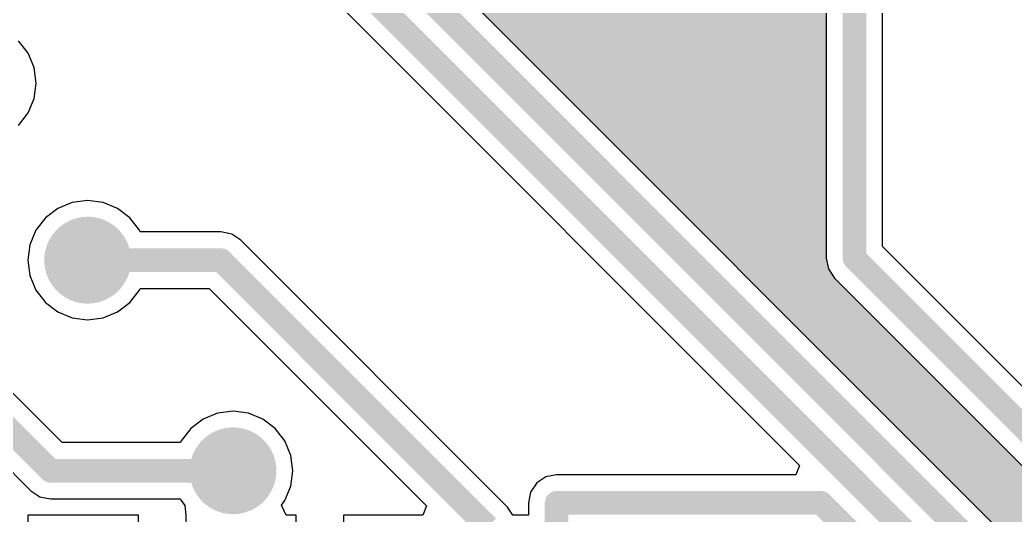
# Model space of a CAD drawing. Header units: millimetres. Extents: x 0 to 841, y 0 to 594.
# Drawn here: x 161.8 to 212.3, y 418.3 to 443.4 of the extents above; entities that cross this region are included whole.
import ezdxf

# ---------------------------------------------------------------- set-up
doc = ezdxf.new("R2010")
doc.units = ezdxf.units.MM
doc.layers.get('0').update_dxf_attribs({"lineweight": 50})
doc.layers.add('MultiLayer', color=9, linetype='Continuous')
doc.layers.add('TopLayer', color=1, linetype='Continuous')

msp = doc.modelspace()

# ---------------------------------------------------------------- hatches: boundary and pattern name
h = msp.add_hatch(color=256)
h.dxf.hatch_style = 1
h.paths.add_polyline_path([(179.227, 483.137), (178.738, 483.34), (177.944, 483.949), (177.335, 484.742), (176.952, 485.667), (176.863, 486.347), (176.847, 486.469), (176.334, 486.469), (176.318, 486.347), (176.229, 485.667), (175.846, 484.742), (175.237, 483.949), (174.443, 483.34), (173.954, 483.137), (173.954, 481.15), (174.04, 481.064), (174.349, 480.601), (174.458, 480.055), (174.458, 479.275), (175.83, 479.275), (175.83, 468.675), (174.458, 468.675), (174.458, 451.71), (179.134, 447.035), (179.603, 447.229), (179.603, 463.886), (179.518, 463.922), (178.891, 464.402), (178.41, 465.029), (178.108, 465.759), (178.005, 466.542), (178.108, 467.325), (178.41, 468.055), (178.536, 468.219), (178.311, 468.675), (178.23, 468.675), (178.23, 479.275), (179.132, 479.275), (179.404, 479.783), (179.336, 479.885), (179.227, 480.431)])
h.paths.add_polyline_path([(201.504, 458.933), (201.468, 459.019), (195.127, 459.019), (194.58, 459.127), (194.117, 459.437), (188.021, 465.533), (187.712, 465.996), (187.603, 466.542), (187.603, 468.675), (186.231, 468.675), (186.231, 479.275), (187.319, 479.275), (187.514, 479.783), (187.464, 479.858), (187.355, 480.405), (187.355, 483.137), (186.866, 483.34), (186.072, 483.949), (185.463, 484.742), (185.08, 485.667), (184.991, 486.347), (184.975, 486.469), (184.462, 486.469), (184.446, 486.347), (184.357, 485.667), (183.974, 484.742), (183.365, 483.949), (182.571, 483.34), (182.082, 483.137), (182.082, 481.001), (182.349, 480.601), (182.458, 480.055), (182.458, 479.275), (183.83, 479.275), (183.83, 468.675), (183.75, 468.675), (183.525, 468.219), (183.651, 468.055), (183.953, 467.325), (184.056, 466.542), (183.953, 465.759), (183.651, 465.029), (183.17, 464.402), (182.543, 463.922), (182.458, 463.886), (182.458, 446.539), (239.188, 389.809), (239.618, 390.097), (239.505, 390.372), (239.401, 391.155), (239.505, 391.938), (239.807, 392.668), (240.288, 393.294), (240.914, 393.775), (241, 393.811), (241, 399.098), (235.943, 404.155), (235.512, 403.867), (235.698, 403.419), (235.801, 402.636), (235.698, 401.853), (235.396, 401.123), (234.915, 400.496), (234.288, 400.015), (233.558, 399.713), (232.775, 399.61), (231.992, 399.713), (231.262, 400.015), (230.636, 400.496), (230.155, 401.123), (229.853, 401.853), (229.749, 402.636), (229.853, 403.419), (229.888, 403.504), (203.115, 430.278), (202.805, 430.741), (202.697, 431.287), (202.697, 457.79), (202.611, 457.826), (201.985, 458.306)])

# ---------------------------------------------------------------- linework, layer by layer
at = {"layer": 'MultiLayer', "const_width": 2.2}
for points in [[(164.16, 431.185, 1), (166.36, 431.185, 1)], [(171.528, 420.517, 1), (173.728, 420.517, 1)]]:
    msp.add_lwpolyline(points, format="xyb", close=True, dxfattribs=at)
at = {"layer": 'TopLayer'}
for p, q in [((202.697, 457.79), (202.697, 431.287)), ((205.552, 431.878), (205.552, 457.79)), ((172.021, 450.11), (201.343, 420.788)), ((239.188, 389.809), (182.458, 446.539)), ((162.244, 441.667), (161.763, 442.294)), ((162.546, 440.938), (162.244, 441.667)), ((162.649, 440.155), (162.546, 440.938)), ((162.546, 439.371), (162.649, 440.155)), ((162.244, 438.642), (162.546, 439.371)), ((161.763, 438.015), (162.244, 438.642)), ((163.747, 433.806), (163.121, 433.325)), ((164.477, 434.108), (163.747, 433.806)), ((165.26, 434.211), (164.477, 434.108)), ((166.043, 434.108), (165.26, 434.211)), ((166.773, 433.806), (166.043, 434.108)), ((167.4, 433.325), (166.773, 433.806)), ((163.121, 433.325), (162.64, 432.698)), ((167.881, 432.698), (167.4, 433.325)), ((162.64, 432.698), (162.338, 431.968)), ((167.916, 432.613), (167.881, 432.698)), ((172.019, 432.613), (167.916, 432.613)), ((172.565, 432.504), (172.019, 432.613)), ((173.028, 432.195), (172.565, 432.504)), ((162.338, 431.968), (162.234, 431.185)), ((186.541, 418.682), (173.028, 432.195)), ((231.907, 405.523), (205.552, 431.878)), ((202.697, 431.287), (202.805, 430.741)), ((162.234, 431.185), (162.338, 430.402)), ((162.338, 430.402), (162.64, 429.672)), ((202.805, 430.741), (203.115, 430.278)), ((203.115, 430.278), (229.888, 403.504)), ((167.881, 429.672), (167.916, 429.758)), ((167.916, 429.758), (171.427, 429.758)), ((171.427, 429.758), (182.441, 418.744)), ((162.64, 429.672), (163.121, 429.046)), ((167.4, 429.046), (167.881, 429.672)), ((163.121, 429.046), (163.747, 428.565)), ((166.773, 428.565), (167.4, 429.046)), ((163.747, 428.565), (164.477, 428.262)), ((164.477, 428.262), (165.26, 428.159)), ((165.26, 428.159), (166.043, 428.262)), ((166.043, 428.262), (166.773, 428.565)), ((163.974, 421.945), (161.051, 424.868)), ((158.614, 423.267), (162.373, 419.508)), ((171.845, 423.44), (171.115, 423.138)), ((172.628, 423.543), (171.845, 423.44)), ((173.411, 423.44), (172.628, 423.543)), ((174.141, 423.138), (173.411, 423.44)), ((171.115, 423.138), (170.489, 422.657)), ((174.768, 422.657), (174.141, 423.138)), ((170.489, 422.657), (170.008, 422.03)), ((175.249, 422.03), (174.768, 422.657)), ((169.972, 421.945), (163.974, 421.945)), ((170.008, 422.03), (169.972, 421.945)), ((175.551, 421.3), (175.249, 422.03)), ((175.654, 420.517), (175.551, 421.3)), ((201.343, 420.788), (201.148, 420.319)), ((175.551, 419.734), (175.654, 420.517)), ((188.484, 420.21), (188.021, 419.901)), ((189.031, 420.319), (188.484, 420.21)), ((201.148, 420.319), (189.031, 420.319)), ((175.249, 419.004), (175.551, 419.734)), ((188.021, 419.901), (187.712, 419.438)), ((162.373, 419.508), (162.836, 419.198)), ((162.836, 419.198), (163.383, 419.09)), ((187.712, 419.438), (187.603, 418.892)), ((163.383, 419.09), (169.972, 419.09)), ((169.972, 419.09), (170.008, 419.004)), ((170.008, 419.004), (170.19, 418.766)), ((170.19, 418.766), (170.23, 418.275)), ((175.079, 418.783), (175.249, 419.004)), ((175.329, 418.275), (175.079, 418.783)), ((182.441, 418.744), (182.246, 418.275)), ((186.813, 418.275), (186.541, 418.682)), ((187.603, 418.892), (187.603, 418.275)), ((167.83, 418.275), (162.231, 418.275)), ((162.231, 418.275), (162.231, 407.675)), ((167.83, 407.675), (167.83, 418.275)), ((170.23, 418.275), (170.23, 418.275)), ((170.23, 418.275), (170.23, 418.275)), ((170.23, 418.275), (170.23, 407.675)), ((175.83, 418.275), (175.329, 418.275)), ((175.83, 407.675), (175.83, 418.275)), ((182.246, 418.275), (178.23, 418.275)), ((178.23, 418.275), (178.23, 407.675)), ((187.603, 418.275), (186.813, 418.275))]:
    msp.add_line(p, q, dxfattribs=at)
at = {"layer": 'TopLayer', "const_width": 1.2}
for points in [[(204.124, 431.287), (204.124, 460.446)], [(173.03, 451.119), (259.75, 364.4)], [(181.03, 445.948), (239.887, 387.091)], [(165.26, 431.185), (172.019, 431.185)], [(172.019, 431.185), (185.531, 417.672)], [(204.124, 431.287), (232.775, 402.636)], [(159.623, 424.276), (163.383, 420.517)], [(163.383, 420.517), (172.628, 420.517)], [(189.031, 412.975), (189.031, 418.892)], [(189.031, 418.892), (202.429, 418.892)], [(202.429, 418.892), (211.643, 409.679)]]:
    msp.add_lwpolyline(points, dxfattribs=at)
at = {"layer": 'TopLayer'}
for points, const_width in [([(164.16, 431.185, 1), (166.36, 431.185, 1)], 2.2), ([(164.96, 431.185, 1), (165.56, 431.185, 1)], 0.6), ([(171.719, 431.185, 1), (172.319, 431.185, 1)], 0.6), ([(171.719, 431.185, 1), (172.319, 431.185, 1)], 0.6), ([(203.824, 431.287, 1), (204.424, 431.287, 1)], 0.6), ([(203.824, 431.287, 1), (204.424, 431.287, 1)], 0.6), ([(171.528, 420.517, 1), (173.728, 420.517, 1)], 2.2), ([(163.083, 420.517, 1), (163.683, 420.517, 1)], 0.6), ([(163.083, 420.517, 1), (163.683, 420.517, 1)], 0.6), ([(172.328, 420.517, 1), (172.928, 420.517, 1)], 0.6), ([(188.731, 418.892, 1), (189.331, 418.892, 1)], 0.6), ([(188.731, 418.892, 1), (189.331, 418.892, 1)], 0.6), ([(202.129, 418.892, 1), (202.729, 418.892, 1)], 0.6), ([(202.129, 418.892, 1), (202.729, 418.892, 1)], 0.6)]:
    msp.add_lwpolyline(points, format="xyb", close=True, dxfattribs=dict(at, const_width=const_width))

doc.saveas('drawing.dxf')
